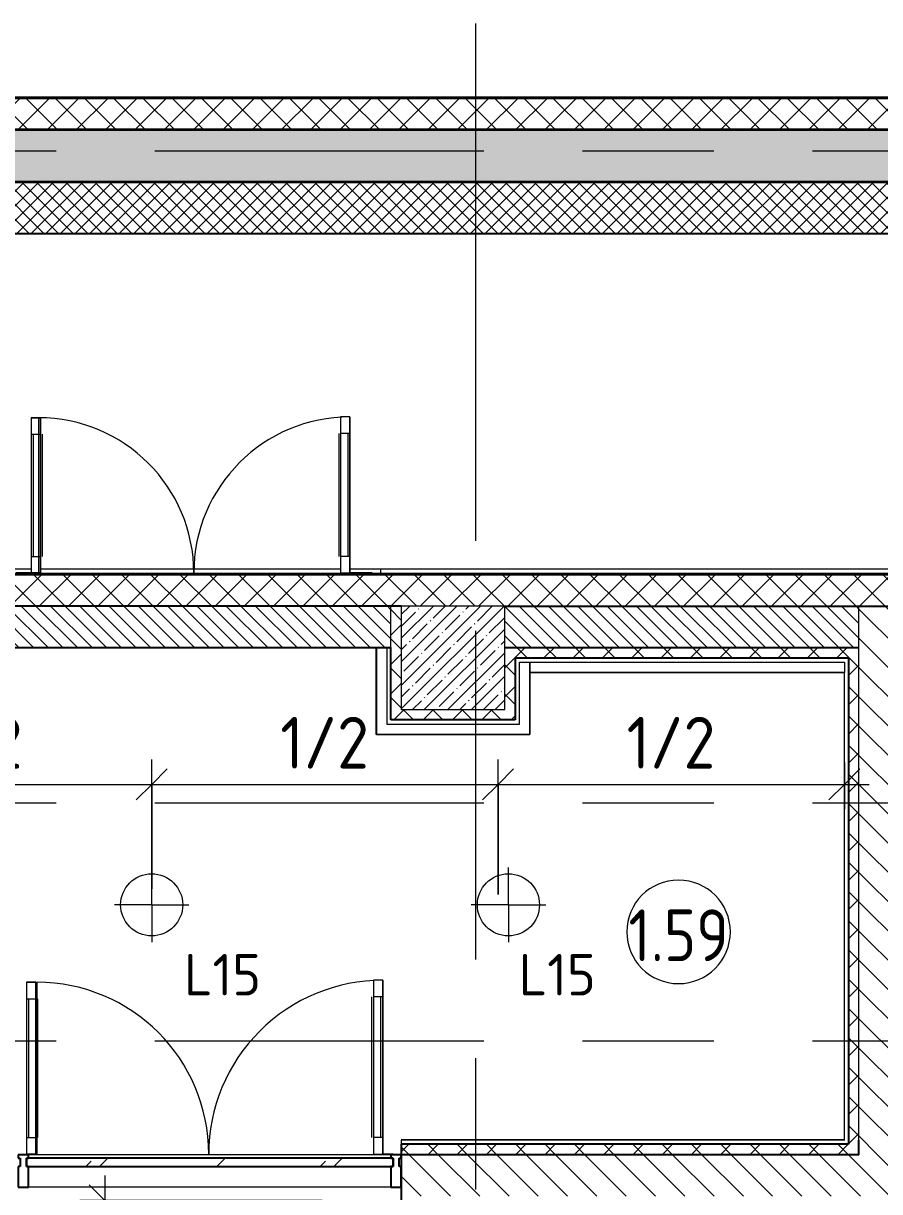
# Model space of a CAD drawing. Header units: millimetres. Extents: x 81425 to 274970, y -8553 to 29000.
# Drawn here: x 113775 to 117910, y 16271 to 21915 of the extents above; entities that cross this region are included whole.
import ezdxf

# ---------------------------------------------------------------- set-up
doc = ezdxf.new("R2010")
doc.units = ezdxf.units.MM
doc.linetypes.add('Осевая', pattern=[3175, 635, -476.25, 1587.5, -476.25])
for name, color, linetype, lineweight in [('A-ANNO-DIMS', 7, 'Continuous', 9), ('A-ANNO-DIMS-100', 7, 'Continuous', 9), ('A-ANNO-NOTE', 7, 'Continuous', 9), ('A-AREA-IDEN', 7, 'Continuous', 9), ('A-DETL-GENF', 7, 'Continuous', 9), ('A-DOOR', 7, 'Continuous', 9), ('A-GLAZ-CURT', 7, 'Continuous', 9), ('A-GLAZ-CURT-1', 7, 'Continuous', 25), ('A-GLAZ-CWMG', 7, 'Continuous', 9), ('A-GLAZ-CWMG-1', 7, 'Continuous', 25), ('A-WALL', 7, 'Continuous', 9), ('E-LITE-EQPM-IDEN', 7, 'Continuous', 9), ('I-WALL', 7, 'Continuous', 9), ('S-COLS', 7, 'Continuous', 9), ('Оси', 7, 'Continuous', 9), ('Оси-2', 7, 'Осевая', 9)]:
    doc.layers.add(name, color=color, linetype=linetype, lineweight=lineweight)
for name, color, linetype, lineweight, true_color in [('A-WALL-1', 7, 'Continuous', 35, 0x3c3c3c), ('A-WALL-2', 7, 'Continuous', 25, 0x3c3c3c), ('A-WALL-FNSH-1', 7, 'Continuous', 9, 0x3c3c3c), ('A-WALL-FNSH-2', 7, 'Continuous', 13, 0x3c3c3c)]:
    doc.layers.add(name, color=color, linetype=linetype, lineweight=lineweight, true_color=true_color)
doc.styles.add('GOST Common', font='GOST_Common.ttf', dxfattribs={"height": 200})
doc.styles.add('GOST Common_1', font='GOST_Common.ttf', dxfattribs={"width": 0.9, "height": 250})
doc.styles.add('ISOCPEUR', font='isocpeur.ttf', dxfattribs={"width": 0.9, "height": 250})
doc.dimstyles.new('ISO-2_5_0_9К_БОЛЬШОЙ_1', dxfattribs={"dimscale": 304.8, "dimtxt": 248.995294, "dimasz": 0.492126, "dimexe": 0.393701, "dimexo": 0.984252, "dimgap": 0, "dimtad": 1, "dimdec": 0, "dimrnd": 10, "dimzin": 0, "dimdsep": 46, "dimtxsty": 'ISOCPEUR', "dimblk1": 'OBLIQUE', "dimblk2": 'OBLIQUE', "dimsah": 1, "dimcen": 0.09, "dimdle": 0.393701, "dimazin": 0, "dimtfac": 1, "dimtdec": 4, "dimtix": 1, "dimtmove": 0, "dimatfit": 3, "dimfxl": 1, "dimtvp": 1, "dimtolj": 1, "dimtzin": 0, "dimarcsym": 2})
doc.dimstyles.new('ISO-2_5_0_9К_БОЛЬШОЙ_округление', dxfattribs={"dimscale": 304.8, "dimtxt": 248.995294, "dimasz": 0.492126, "dimexe": 0.393701, "dimexo": 0, "dimgap": 0, "dimtad": 1, "dimdec": 0, "dimrnd": 10, "dimzin": 0, "dimdsep": 46, "dimtxsty": 'ISOCPEUR', "dimblk1": 'OBLIQUE', "dimblk2": 'OBLIQUE', "dimsah": 1, "dimcen": 0.09, "dimdle": 0.393701, "dimazin": 0, "dimtfac": 1, "dimtdec": 4, "dimtix": 1, "dimtmove": 0, "dimatfit": 3, "dimfxl": 1, "dimtvp": 1, "dimtolj": 1, "dimtzin": 0, "dimarcsym": 2})
pattern_1 = [(45, (0, 0), (-70.71068, 70.71068), []), (135, (0, 0), (-70.71068, -70.71068), [])]
pattern_2 = [(135, (0, 0), (-70.71068, -70.71068), [])]

# ---------------------------------------------------------------- blocks, each defined once
blk = doc.blocks.new('Дверь_Витражная_СКБ_2Ст - ВН-5-31911725-План расстановки осветительного оборудования 1 этажа в осях 23-33')
at = {"layer": 'A-DETL-GENF'}
for p, q in [((-788, 770), (-743, 770)), ((-788, 770), (-788, 20)), ((-743, 770), (-788, 770)), ((-788, 770), (-788, 20)), ((-743, 770), (-743, 20)), ((-743, 20), (-743, 770)), ((752, 774), (707, 774)), ((707, 774), (707, 20)), ((752, 774), (707, 774)), ((707, 774), (707, 20)), ((752, 774), (752, 20)), ((752, 20), (752, 774)), ((-788, 690), (-743, 690)), ((-778, 690), (-778, 100)), ((-734, 690), (-734, 100)), ((698, 694), (698, 100)), ((752, 694), (707, 694)), ((742, 694), (742, 100)), ((-788, 100), (-743, 100)), ((752, 100), (707, 100)), ((-860, 20), (-860, 18)), ((-752, 20), (-860, 20)), ((-752, 20), (-860, 20)), ((-860, 20), (-860, 18)), ((-743, 20), (-788, 20)), ((-788, 20), (-743, 20)), ((-752, 18), (-752, 20)), ((-752, 18), (-752, 20)), ((707, 20), (752, 20)), ((707, 20), (752, 20)), ((752, 18), (752, 20)), ((752, 20), (860, 20)), ((752, 20), (752, 18)), ((860, 20), (752, 20)), ((860, 20), (860, 18)), ((860, 18), (860, 20))]:
    blk.add_line(p, q, dxfattribs=at)
at = {"layer": 'A-DOOR'}
for p, q in [((-752, 770), (-752, 20)), ((752, 774), (752, 20))]:
    blk.add_line(p, q, dxfattribs=at)
for centre, radius, start, end in [((-752, 20), 750, 360, 90), ((752, 20), 754, 90, 180)]:
    blk.add_arc(centre, radius, start, end, dxfattribs=at)
blk = doc.blocks.new('Дверь_Витражная_остекление_ - ВВ-14 остекление-32472302-План расстановки осветительного оборудования 1 этажа в осях 23-33')
at = {"layer": 'A-DETL-GENF'}
for p, q in [((-885, -20), (-885, -17)), ((-885, -17), (-885, -20)), ((-835, -20), (-885, -20)), ((-885, -20), (-835, -20)), ((-835, -17), (-835, -20)), ((-835, -20), (-835, -17)), ((-790, -20), (-835, -20)), ((-835, -860), (-835, -20)), ((-790, -20), (-835, -20)), ((-835, -20), (-835, -860)), ((-790, -860), (-790, -20)), ((-790, -860), (-790, -20)), ((835, -17), (835, -20)), ((835, -17), (835, -20)), ((835, -20), (885, -20)), ((835, -20), (885, -20)), ((840, -20), (885, -20)), ((840, -850), (840, -20)), ((840, -20), (840, -850)), ((885, -20), (840, -20)), ((885, -20), (885, -17)), ((885, -20), (885, -17)), ((885, -850), (885, -20)), ((885, -850), (885, -20)), ((-835, -100), (-790, -100)), ((-825, -780), (-825, -100)), ((-781, -780), (-781, -100)), ((831, -770), (831, -100)), ((885, -100), (840, -100)), ((875, -770), (875, -100)), ((-835, -780), (-790, -780)), ((885, -770), (840, -770)), ((-835, -860), (-790, -860)), ((-835, -860), (-790, -860)), ((885, -850), (840, -850)), ((840, -850), (885, -850))]:
    blk.add_line(p, q, dxfattribs=at)
at = {"layer": 'A-DOOR'}
for p, q in [((-835, -860), (-835, -20)), ((835, -850), (835, -20))]:
    blk.add_line(p, q, dxfattribs=at)
for centre, radius, start, end in [((-835, -20), 840, 270, 0), ((835, -20), 830, 180, 270)]:
    blk.add_arc(centre, radius, start, end, dxfattribs=at)
blk = doc.blocks.new('BSC_Колонна _Прямоугольная - 500х500-V14-План расстановки осветительного оборудования 1 этажа в осях 23-33')
at = {"layer": 'S-COLS'}
h = blk.add_hatch(dxfattribs=at)
h.set_pattern_fill('FP_18', color=256, style=0, pattern_type=2)
h.set_pattern_definition([(45, (-115850.45, -18850), (-57.024626, 57.024626), []), (45, (-115793.42, -18850), (-57.024626, 57.024626), [100.806, -20.161, 3.353, -16.808])])
h.paths.add_polyline_path([(-250, -250), (250, -250), (250, 250), (-250, 250), (-250, 247.5)])
for p, q in [((250, 250), (-250, 250)), ((-250, 250), (-250, -250)), ((250, -250), (250, 250)), ((-250, -250), (250, -250))]:
    blk.add_line(p, q, dxfattribs=at)
blk = doc.blocks.new('Системная панель - Стекло - 40мм-V18-План расстановки осветительного оборудования 1 этажа в осях 23-33')
at = {"layer": 'A-GLAZ-CURT'}
h = blk.add_hatch(dxfattribs=at)
h.set_pattern_fill('FP_27', color=256, style=0, pattern_type=2)
h.set_pattern_definition([(225, (114775.45, 16333), (282.8427, -282.8427), [200, -600]), (225, (114975.45, 16433), (282.8427, -282.8427), [600, -200]), (225, (114575.45, 16533), (282.8427, -282.8427), [200, -600])])
h.paths.add_polyline_path([(-885, 40), (-885, 0), (885, 0), (885, 40), (-449.5, 40)])
at = {"layer": 'A-GLAZ-CURT-1'}
for p, q in [((885, 40), (-885, 40)), ((-885, 40), (-885, 0)), ((-885, 0), (885, 0)), ((885, 0), (885, 40))]:
    blk.add_line(p, q, dxfattribs=at)
blk = doc.blocks.new('Прямоугольный импост - Импост структурный с накладкой - 160мм Темный-V19-План расстановки осветительного оборудования 1 этажа в осях 23-33')
at = {"layer": 'A-GLAZ-CWMG'}
for p, q in [((115550.4, 16450), (113800.4, 16450)), ((115550.4, 16293), (113800.4, 16293))]:
    blk.add_line(p, q, dxfattribs=at)
blk = doc.blocks.new('Прямоугольный импост - Импост структурный с накладкой - 160мм Темный-32352604-План расстановки осветительного оборудования 1 этажа в осях 23-33')
at = {"layer": 'A-GLAZ-CWMG-1'}
for p, q in [((-25, 0), (-25, 17)), ((-25, 17), (25, 17)), ((-15, 0), (-25, 0)), ((-15, -40), (-15, 0)), ((25, 0), (15, 0)), ((15, 0), (15, -40)), ((25, 17), (25, 0)), ((-25, -140), (-25, -40)), ((-25, -40), (-15, -40)), ((15, -40), (25, -40)), ((25, -40), (25, -140)), ((25, -140), (-25, -140))]:
    blk.add_line(p, q, dxfattribs=at)
blk = doc.blocks.new('Прямоугольный импост - Импост структурный с накладкой - 160мм Темный-32472250-План расстановки осветительного оборудования 1 этажа в осях 23-33')
at = {"layer": 'A-GLAZ-CWMG-1'}
for p, q in [((-25, 0), (-25, 17)), ((-25, 17), (25, 17)), ((-15, 0), (-25, 0)), ((-15, -40), (-15, 0)), ((25, 0), (15, 0)), ((15, 0), (15, -40)), ((25, 17), (25, 0)), ((-25, -140), (-25, -40)), ((-25, -40), (-15, -40)), ((15, -40), (25, -40)), ((25, -40), (25, -140)), ((25, -140), (-25, -140))]:
    blk.add_line(p, q, dxfattribs=at)
blk = doc.blocks.new('Прямоугольный импост - Импост структурный с накладкой - 160мм Темный-32355138-План расстановки осветительного оборудования 1 этажа в осях 23-33')
at = {"layer": 'A-GLAZ-CWMG-1'}
for p, q in [((0, 17), (-50, 17)), ((-50, 17), (-50, 0)), ((-50, 0), (-40, 0)), ((-40, 0), (-40, -40)), ((-10, -40), (-10, 0)), ((-10, 0), (0, 0)), ((0, 0), (0, 17)), ((-40, -40), (-50, -40)), ((-50, -40), (-50, -140)), ((0, -40), (-10, -40)), ((0, -140), (0, -40)), ((-50, -140), (0, -140))]:
    blk.add_line(p, q, dxfattribs=at)
blk = doc.blocks.new('DIMBLOCK73-План расстановки осветительного оборудования 1 этажа в осях 23-33')
at = {"layer": 'A-ANNO-DIMS-100'}
for p, q in [((114168.1, 16348.7), (114168.1, 14924.8)), ((115218.4, 16228.7), (114048.1, 16228.7)), ((114168.1, 16228.7), (115218.4, 16228.7)), ((112667.3, 14924.8), (114288.1, 14924.8)), ((114168.1, 14924.8), (112667.3, 14924.8))]:
    blk.add_line(p, q, dxfattribs=at)
at = {"layer": 'A-ANNO-DIMS-100', "lineweight": 20}
for p, q in [((114168.1, 16228.7), (114093.1, 16303.7)), ((114168.1, 16228.7), (114243.1, 16153.7)), ((114168.1, 14924.8), (114093.1, 14999.8)), ((114168.1, 14924.8), (114243.1, 14849.8))]:
    blk.add_line(p, q, dxfattribs=at)
at = {"layer": 'A-ANNO-DIMS-100', "color": 0, "insert": (113841.4, 15361.3), "char_height": 250, "width": 517.144, "attachment_point": 1, "rotation": 90, "line_spacing_factor": 1.149209, "style": 'ISOCPEUR'}
blk.add_mtext('1/2', dxfattribs=at)
blk = doc.blocks.new('_Oblique')
at = {"color": 0, "linetype": 'ByBlock', "lineweight": -2}
blk.add_line((-0.5, -0.5), (0.5, 0.5), dxfattribs=at)
blk = doc.blocks.new('DIMBLOCK76-План расстановки осветительного оборудования 1 этажа в осях 23-33')
at = {"layer": 'A-ANNO-DIMS-100'}
for p, q in [((112722.5, 17717.9), (112722.5, 18358.5)), ((114395, 17735), (114395, 18358.5)), ((112722.5, 18238.5), (114395, 18238.5)), ((112722.5, 18238.5), (112722.5, 17717.9)), ((114395, 18238.5), (114395, 17735))]:
    blk.add_line(p, q, dxfattribs=at)
at = {"layer": 'A-ANNO-DIMS-100', "lineweight": 20}
for p, q in [((112722.5, 18238.5), (112797.5, 18313.5)), ((114395, 18238.5), (114470, 18313.5)), ((112722.5, 18238.5), (112647.5, 18163.5)), ((114395, 18238.5), (114320, 18163.5))]:
    blk.add_line(p, q, dxfattribs=at)
at = {"layer": 'A-ANNO-DIMS-100', "color": 0, "insert": (113343.3, 18565.1), "char_height": 250, "width": 517.144, "attachment_point": 1, "line_spacing_factor": 1.149209, "style": 'ISOCPEUR'}
blk.add_mtext('1/2', dxfattribs=at)
blk = doc.blocks.new('DIMBLOCK77-План расстановки осветительного оборудования 1 этажа в осях 23-33')
at = {"layer": 'A-ANNO-DIMS-100'}
for p, q in [((114395, 17735), (114395, 18358.5)), ((116067.5, 17707.1), (116067.5, 18358.5)), ((114395, 18238.5), (116067.5, 18238.5)), ((114395, 18238.5), (114395, 17735)), ((116067.5, 18238.5), (116067.5, 17707.1))]:
    blk.add_line(p, q, dxfattribs=at)
at = {"layer": 'A-ANNO-DIMS-100', "lineweight": 20}
for p, q in [((114395, 18238.5), (114470, 18313.5)), ((116067.5, 18238.5), (116142.5, 18313.5)), ((114395, 18238.5), (114320, 18163.5)), ((116067.5, 18238.5), (115992.5, 18163.5))]:
    blk.add_line(p, q, dxfattribs=at)
at = {"layer": 'A-ANNO-DIMS-100', "color": 0, "insert": (115015.8, 18565.1), "char_height": 250, "width": 517.144, "attachment_point": 1, "line_spacing_factor": 1.149209, "style": 'ISOCPEUR'}
blk.add_mtext('1/2', dxfattribs=at)
blk = doc.blocks.new('DIMBLOCK78-План расстановки осветительного оборудования 1 этажа в осях 23-33')
at = {"layer": 'A-ANNO-DIMS-100'}
for p, q in [((116067.5, 17707.1), (116067.5, 18358.5)), ((117740, 18344.6), (117740, 18118.5)), ((117740, 18238.5), (117740, 18344.6)), ((116067.5, 18238.5), (117860, 18238.5)), ((116067.5, 18238.5), (116067.5, 17707.1))]:
    blk.add_line(p, q, dxfattribs=at)
at = {"layer": 'A-ANNO-DIMS-100', "lineweight": 20}
for p, q in [((116067.5, 18238.5), (116142.5, 18313.5)), ((117740, 18238.5), (117815, 18313.5)), ((116067.5, 18238.5), (115992.5, 18163.5)), ((117740, 18238.5), (117665, 18163.5))]:
    blk.add_line(p, q, dxfattribs=at)
at = {"layer": 'A-ANNO-DIMS-100', "color": 0, "insert": (116688.3, 18565.1), "char_height": 250, "width": 517.144, "attachment_point": 1, "line_spacing_factor": 1.149209, "style": 'ISOCPEUR'}
blk.add_mtext('1/2', dxfattribs=at)
blk = doc.blocks.new('Марка_Помещения - Номер-25198446-План расстановки осветительного оборудования 1 этажа в осях 23-33')
at = {"layer": 'A-AREA-IDEN'}
for start, end in [(360, 180), (180, 360)]:
    blk.add_arc((0, 0), 2.5, start, end, dxfattribs=at)

msp = doc.modelspace()

# ---------------------------------------------------------------- hatches: boundary and pattern name
at = {"layer": 'A-WALL'}
h = msp.add_hatch(dxfattribs=at)
h.set_pattern_fill('FP_4', color=256, style=0, pattern_type=2)
h.set_pattern_definition(pattern_1)
h.paths.add_polyline_path([(125233, 21400), (125238, 21400), (125238, 21550), (110941.5, 21550), (111050, 21400), (125230, 21400)])
h.paths.add_polyline_path([(110464.9, 21400), (110803.2, 21400), (110694.6, 21550), (96610, 21550), (96610, 21400), (110350, 21400)])
h.paths.add_polyline_path([(93156, 21400), (93310, 21400), (93310, 21550), (93060, 21550), (93060, 21400)])
h = msp.add_hatch(dxfattribs=at)
h.set_pattern_fill('FP_4', color=256, style=0, pattern_type=2)
h.set_pattern_definition(pattern_1)
h.paths.add_polyline_path([(120857, 19100), (120860, 19100), (120860, 19250), (112790.5, 19250), (112800.4, 19236.2), (112800.4, 19100), (120852, 19100)])
h = msp.add_hatch(dxfattribs=at)
h.set_pattern_fill('FP_9', color=256, style=0, pattern_type=2)
h.set_pattern_definition([(135, (0, 0), (-35.35534, -35.35534), [])])
h.paths.add_polyline_path([(117787.8, 18900), (117810, 18900), (117810, 19100), (116100.4, 19100), (116100.4, 18900), (116456.4, 18900)])
h.paths.add_polyline_path([(115550.4, 18900), (115550.4, 19100), (112800.4, 19100), (112800.4, 18900), (115530.4, 18900)])
h.paths.add_polyline_path([(112750.4, 18900), (112750.4, 19100), (111050, 19100), (111050, 18900), (112462, 18900)])
at = {"layer": 'I-WALL'}
h = msp.add_hatch(dxfattribs=at)
h.set_pattern_fill('FP_1', color=256, style=0, pattern_type=2)
h.set_pattern_definition([(45, (0, 0), (-57.024626, 57.024626), []), (45, (57.025, 0), (-57.024626, 57.024626), [100.806, -20.161, 3.353, -16.808])])
h.paths.add_polyline_path([(120150, 21150), (120150, 21400), (111050, 21400), (111050, 21150), (119119.3, 21150)])
h = msp.add_hatch(dxfattribs=at)
h.set_pattern_fill('FP_21', color=256, style=0, pattern_type=2)
h.set_pattern_definition([(45, (0, 0), (-35.35534, 35.35534), []), (135, (0, 0), (-35.35534, -35.35534), [])])
h.paths.add_polyline_path([(119855, 20900), (119855, 21150), (111230, 21150), (111230, 20900), (119119.3, 20900)])
h = msp.add_hatch(dxfattribs=at)
h.set_pattern_fill('FP_4', color=256, style=0, pattern_type=2)
h.set_pattern_definition(pattern_1)
h.paths.add_polyline_path([(115600.4, 18550), (115600.4, 19100), (115550.4, 19100), (115550.4, 18550)])
h = msp.add_hatch(dxfattribs=at)
h.set_pattern_fill('FP_3', color=256, style=0, pattern_type=2)
h.set_pattern_definition(pattern_2)
h.paths.add_polyline_path([(117810, 16450), (118010, 16450), (118010, 19100), (117810, 19100), (117810, 16520)])
h = msp.add_hatch(dxfattribs=at)
h.set_pattern_fill('FP_4', color=256, style=0, pattern_type=2)
h.set_pattern_definition(pattern_1)
h.paths.add_polyline_path([(117760, 18850), (117760, 18900), (116100.4, 18900), (116100.4, 18850), (117740, 18850)])
h = msp.add_hatch(dxfattribs=at)
h.set_pattern_fill('FP_4', color=256, style=0, pattern_type=2)
h.set_pattern_definition(pattern_1)
h.paths.add_polyline_path([(116100.4, 18600), (116150.4, 18600), (116150.4, 18850), (116100.4, 18850), (116100.4, 18830)])
h = msp.add_hatch(dxfattribs=at)
h.set_pattern_fill('FP_4', color=256, style=0, pattern_type=2)
h.set_pattern_definition(pattern_1)
h.paths.add_polyline_path([(117760, 16500), (117810, 16500), (117810, 18900), (117760, 18900), (117760, 16520)])
h = msp.add_hatch(dxfattribs=at)
h.set_pattern_fill('FP_4', color=256, style=0, pattern_type=2)
h.set_pattern_definition(pattern_1)
h.paths.add_polyline_path([(115600.4, 18550), (116150.4, 18550), (116150.4, 18600), (115600.4, 18600)])
h = msp.add_hatch(dxfattribs=at)
h.set_pattern_fill('FP_4', color=256, style=0, pattern_type=2)
h.set_pattern_definition(pattern_1)
h.paths.add_polyline_path([(117810, 16450), (117810, 16500), (115600.4, 16500), (115600.4, 16450), (116456.4, 16450)])
h = msp.add_hatch(dxfattribs=at)
h.set_pattern_fill('FP_3', color=256, style=0, pattern_type=2)
h.set_pattern_definition(pattern_2)
h.paths.add_polyline_path([(118010, 16250), (118010, 16450), (115600.4, 16450), (115600.4, 16250), (117810, 16250)])

# ---------------------------------------------------------------- linework, layer by layer
at = {"layer": 'A-ANNO-NOTE'}
for p, q in [((114395, 17657.1), (114395, 17837.1)), ((116117.5, 17657.1), (116117.5, 17837.1)), ((114395, 17657.1), (114215, 17657.1)), ((114395, 17657.1), (114395, 17477.1)), ((114395, 17657.1), (114575, 17657.1)), ((116117.5, 17657.1), (115937.5, 17657.1)), ((116117.5, 17657.1), (116117.5, 17477.1)), ((116117.5, 17657.1), (116297.5, 17657.1))]:
    msp.add_line(p, q, dxfattribs=at)
for centre in [(114395, 17657.1), (116117.5, 17657.1)]:
    msp.add_circle(centre, 150, dxfattribs=at)
at = {"layer": 'A-WALL'}
for p, q in [((125238, 21550), (110941.5, 21550)), ((120860, 19250), (112790.5, 19250)), ((112805.8, 19280), (113812.4, 19280)), ((113857.4, 19280), (115307.4, 19280)), ((115352.4, 19280), (124672.1, 19280)), ((115500.4, 19280), (115500.4, 19258)), ((115550.4, 18900), (115550.4, 19100)), ((117810, 16520), (117810, 19100)), ((117740, 16520), (117740, 18780)), ((117739, 16520), (117740, 16520))]:
    msp.add_line(p, q, dxfattribs=at)
at = {"layer": 'A-WALL-1'}
for p, q in [((120150, 21400), (111050, 21400)), ((111050, 21150), (120150, 21150))]:
    msp.add_line(p, q, dxfattribs=at)
at = {"layer": 'A-WALL-2'}
for p, q in [((111230, 20900), (119855, 20900)), ((115600.4, 19100), (112820.4, 19100)), ((116100.4, 19100), (120852, 19100)), ((112820.4, 18900), (115550.4, 18900)), ((115550.4, 18550), (115550.4, 18900)), ((116100.4, 18900), (117810, 18900)), ((116150.4, 18850), (117760, 18850)), ((116150.4, 18850), (116150.4, 18550)), ((117760, 18850), (117760, 16500)), ((116150.4, 18550), (115550.4, 18550)), ((115600.4, 16500), (115600.4, 16230)), ((117760, 16500), (115600.4, 16500)), ((117810, 16450), (117810, 16520)), ((117810, 16450), (115600.4, 16450))]:
    msp.add_line(p, q, dxfattribs=at)
at = {"layer": 'A-WALL-FNSH-1'}
for p, q in [((125238, 21558), (96610, 21558)), ((120857, 19258), (112794.5, 19258))]:
    msp.add_line(p, q, dxfattribs=at)
at = {"layer": 'A-WALL-FNSH-2'}
for p, q in [((125238, 21553), (96610, 21553)), ((120857, 19253), (112792, 19253)), ((115530.4, 18900), (115530.4, 18530)), ((116170.4, 18830), (117740, 18830)), ((116170.4, 18530), (116170.4, 18830)), ((117740, 18830), (117740, 18780)), ((117740, 18780), (116221.4, 18780)), ((116221.4, 18780), (116221.4, 18779)), ((116221.4, 18779), (117739, 18779)), ((117739, 18779), (117739, 16522)), ((115530.4, 18530), (116170.4, 18530)), ((117739, 16522), (115600.4, 16522)), ((115600.4, 16522), (115600.4, 16521)), ((115600.4, 16521), (117739, 16521)), ((117739, 16520), (115600.4, 16520)), ((115600.4, 16520), (115600.4, 16500)), ((117739, 16521), (117739, 16520))]:
    msp.add_line(p, q, dxfattribs=at)
at = {"layer": 'I-WALL'}
for p, q in [((115479.4, 18479), (115479.4, 18900)), ((115480.4, 18900), (115480.4, 18480)), ((116220.4, 18480), (116220.4, 18830)), ((116221.4, 18830), (116221.4, 18479)), ((116221.4, 18479), (115479.4, 18479)), ((115480.4, 18480), (116220.4, 18480)), ((116639.5, 16520), (116639.5, 16522)), ((117739, 16521), (117739, 16522))]:
    msp.add_line(p, q, dxfattribs=at)
at = {"layer": 'Оси'}
msp.add_line((115960, 19415.1), (115960, 21915.1), dxfattribs=at)
at = {"layer": 'Оси-2'}
for p, q in [((84724.5, 21300), (122580, 21300)), ((115960, 406.8), (115960, 19415.1)), ((84724.5, 18150), (122788, 18150)), ((84724.5, 17000), (122788, 17000))]:
    msp.add_line(p, q, dxfattribs=at)

# ---------------------------------------------------------------- block references
at = {"layer": 'A-AREA-IDEN', "xscale": 99.99999999999993, "yscale": 99.99999999999993, "zscale": 99.99999999999993}
msp.add_blockref('Марка_Помещения - Номер-25198446-План расстановки осветительного оборудования 1 этажа в осях 23-33', (116939.2, 17526.3), dxfattribs=at)
at = {"layer": 'A-DOOR'}
msp.add_blockref('Дверь_Витражная_СКБ_2Ст - ВН-5-31911725-План расстановки осветительного оборудования 1 этажа в осях 23-33', (114600.4, 19240), dxfattribs=at)
at = {"layer": 'A-DOOR', "rotation": 180}
msp.add_blockref('Дверь_Витражная_остекление_ - ВВ-14 остекление-32472302-План расстановки осветительного оборудования 1 этажа в осях 23-33', (114675.4, 16433), dxfattribs=at)
at = {"layer": 'A-GLAZ-CURT', "rotation": 180}
msp.add_blockref('Системная панель - Стекло - 40мм-V18-План расстановки осветительного оборудования 1 этажа в осях 23-33', (114675.4, 16433), dxfattribs=at)
at = {"layer": 'A-GLAZ-CWMG', "extrusion": (0, 0, -1)}
for name, p in [('Прямоугольный импост - Импост структурный с накладкой - 160мм Темный-32472250-План расстановки осветительного оборудования 1 этажа в осях 23-33', (-113775.4, 16433)), ('Прямоугольный импост - Импост структурный с накладкой - 160мм Темный-32352604-План расстановки осветительного оборудования 1 этажа в осях 23-33', (-115575.4, 16433))]:
    msp.add_blockref(name, p, dxfattribs=at)
at = {"layer": 'A-GLAZ-CWMG'}
for name, p in [('Прямоугольный импост - Импост структурный с накладкой - 160мм Темный-V19-План расстановки осветительного оборудования 1 этажа в осях 23-33', (0, 0)), ('Прямоугольный импост - Импост структурный с накладкой - 160мм Темный-32355138-План расстановки осветительного оборудования 1 этажа в осях 23-33', (115600.4, 16433))]:
    msp.add_blockref(name, p, dxfattribs=at)
at = {"layer": 'S-COLS'}
msp.add_blockref('BSC_Колонна _Прямоугольная - 500х500-V14-План расстановки осветительного оборудования 1 этажа в осях 23-33', (115850.4, 18850), dxfattribs=at)

# ---------------------------------------------------------------- texts
at = {"layer": 'A-AREA-IDEN', "insert": (116697.3, 17634.9), "char_height": 250, "width": 606.076, "attachment_point": 1, "style": 'GOST Common_1'}
msp.add_mtext('1.59', dxfattribs=at)
at = {"layer": 'E-LITE-EQPM-IDEN', "char_height": 200, "width": 472.996, "attachment_point": 1, "style": 'GOST Common'}
for insert in [(114551.3, 17419.5), (116167.5, 17419.5)]:
    msp.add_mtext('L15', dxfattribs=dict(at, insert=insert))

# ---------------------------------------------------------------- dimensions: what is measured, and where the dimension line sits
at = {"layer": 'A-ANNO-DIMS'}
for base, p1, p2, override, picture, middle in [((114395, 18238.5), (112722.5, 17717.9), (114395, 17735), {"dimpost": '<>', "dimfxl": 1672.587595}, 'DIMBLOCK76-План расстановки осветительного оборудования 1 этажа в осях 23-33', (113558.7, 18363.5)), ((116067.5, 18238.5), (114395, 17735), (116067.5, 17707.1), {"dimpost": '<>', "dimfxl": 1672.732389}, 'DIMBLOCK77-План расстановки осветительного оборудования 1 этажа в осях 23-33', (115231.2, 18363.5)), ((117740, 18238.5), (116067.5, 17707.1), (117740, 18344.6), {"dimpost": '<>', "dimfxl": 1789.853674}, 'DIMBLOCK78-План расстановки осветительного оборудования 1 этажа в осях 23-33', (116903.7, 18363.5))]:
    dim = msp.add_linear_dim(base=base, p1=p1, p2=p2, text='1/2', dimstyle='ISO-2_5_0_9К_БОЛЬШОЙ_округление', override=override, dxfattribs=at)
    dim.commit()
    dim.dimension.update_dxf_attribs({"geometry": picture, "text_midpoint": middle})
dim = msp.add_linear_dim(base=(114168.1, 14924.8), p1=(115518.4, 16228.7), p2=(112367.3, 14924.8), angle=90, text='1/2', dimstyle='ISO-2_5_0_9К_БОЛЬШОЙ_1', override={"dimpost": '<>', "dimfxl": 3410.236306}, dxfattribs=at)
dim.commit()
dim.dimension.update_dxf_attribs({"geometry": 'DIMBLOCK73-План расстановки осветительного оборудования 1 этажа в осях 23-33', "text_midpoint": (114043.1, 15576.7)})

doc.saveas('drawing.dxf')
